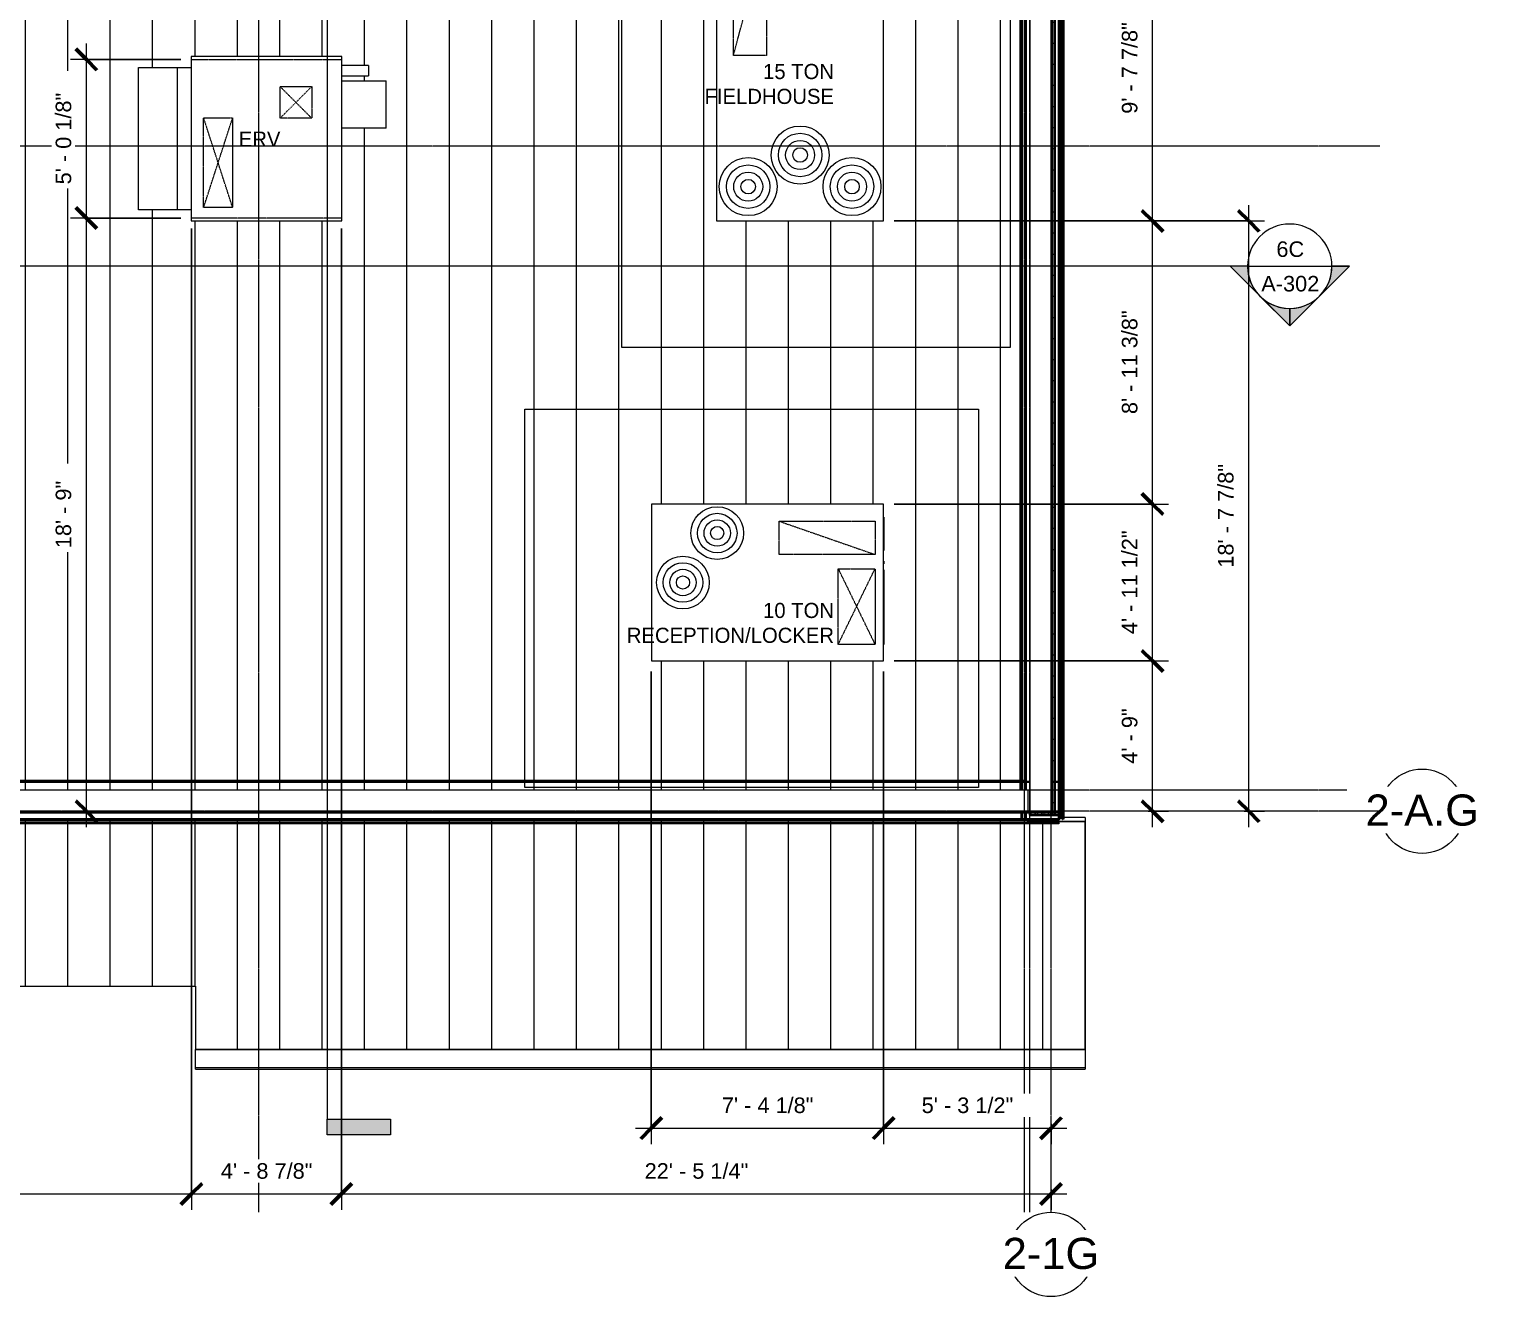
# Model space of a CAD drawing. Header units: inches. Extents: x 21290 to 29220, y -23522 to -20467.
# Drawn here: x 27346 to 27903, y -22979 to -22499 of the extents above; entities that cross this region are included whole.
import ezdxf

# ---------------------------------------------------------------- set-up
doc = ezdxf.new("R2010")
doc.units = ezdxf.units.IN
doc.header["$MEASUREMENT"] = 0
for name, pattern in [('Dash', [0.25, 0.125, -0.125]), ('Grid Line 1_2_', [0.875, 0.5, -0.125, 0.125, -0.125]), ('Hidden', [0.28125, 0.1875, -0.09375])]:
    doc.linetypes.add(name, pattern=pattern)
for name, color, linetype, lineweight in [('A-ANNO-DIMS', 211, 'Continuous', 9), ('A-ANNO-DIMS-64', 211, 'Continuous', 9), ('A-ROOF', 132, 'Continuous', 9), ('A-ROOF-OTLN', 132, 'Continuous', 9), ('A-ROOF-PATT', 132, 'Continuous', 9), ('A-WALL', 113, 'Continuous', 9), ('A-WALL-PATT', 111, 'Continuous', 25), ('G-ANNO-SYMB', 111, 'Continuous', 9), ('M-EQPM', 50, 'Continuous', 9), ('M-EQPM-HDLN', 50, 'Dash', 9), ('M-EQPM-IDEN', 50, 'Continuous', 9), ('S-BEAM', 12, 'Continuous', 9), ('S-GRID', 1, 'Continuous', 9), ('S-GRID-IDEN', 1, 'Continuous', 9)]:
    doc.layers.add(name, color=color, linetype=linetype, lineweight=lineweight)
doc.styles.add('Arial_2', font='arial.ttf', dxfattribs={"height": 11.802395})
doc.styles.add('Arial_3', font='arial.ttf', dxfattribs={"height": 5.901198})
doc.styles.add('Century Gothic_1', font='GOTHIC.TTF', dxfattribs={"height": 5.748447})
doc.dimstyles.new('OD_Dimension', dxfattribs={"dimscale": 12, "dimtxt": 6, "dimasz": 0.666667, "dimexe": 0.5, "dimexo": 0.333333, "dimgap": 0.333333, "dimtad": 1, "dimdec": 3, "dimrnd": 0.125, "dimzin": 1, "dimdsep": 46, "dimlunit": 4, "dimtxsty": 'Arial_3', "dimblk1": 'OBLIQUE', "dimblk2": 'OBLIQUE', "dimsah": 1, "dimcen": 0.09, "dimdle": 0.5, "dimazin": 0, "dimtfac": 1, "dimtdec": 4, "dimtix": 1, "dimtmove": 0, "dimatfit": 3, "dimfxl": 1, "dimtvp": 1, "dimtfill": 1, "dimfrac": 2, "dimtolj": 1, "dimtzin": 0, "dimarcsym": 2})

# ---------------------------------------------------------------- blocks, each defined once
blk = doc.blocks.new('Carrier_48TC_Standard_Efficiency_Gas_Heat_Electric_Cooling_Packaged_Rooftop_Unit_3_to_15_nominal_tons - 15 ton 48TC__16-873539-Roof Low - Callout 6')
at = {"layer": 'M-EQPM', "color": 43, "linetype": 'Hidden', "lineweight": 18}
for p, q in [((-105.94, -79.69), (-105.94, 67.69)), ((-105.94, 67.69), (93.94, 67.69)), ((93.94, 67.69), (93.94, -79.69)), ((93.94, -79.69), (-105.94, -79.69))]:
    blk.add_line(p, q, dxfattribs=at)
at = {"layer": 'M-EQPM', "color": 43, "lineweight": 18}
for p, q in [((57.94, 31.69), (-57.94, 31.69)), ((-57.94, 31.69), (-57.94, -31.69)), ((57.94, -31.69), (57.94, 31.69)), ((58.06, 27.31), (57.94, 27.31)), ((58.06, 27.31), (58.06, 15.44)), ((57.94, 15.44), (58.06, 15.44)), ((58.06, 10.34), (57.94, 10.34)), ((57.94, 9.29), (58.06, 9.29)), ((58.06, 6.69), (57.94, 6.69)), ((58.06, 10.32), (58.06, 10.34)), ((58.06, 10.34), (58.06, 9.29)), ((58.06, 9.29), (58.06, 9.31)), ((58.06, 6.69), (58.06, -25.06)), ((57.94, -25.06), (58.06, -25.06)), ((-57.94, -31.69), (57.94, -31.69))]:
    blk.add_line(p, q, dxfattribs=at)
for centre, radius in [((-44.94, 19.69), 11), ((-44.94, 19.69), 8.25), ((-44.94, 19.69), 5.5), ((-44.94, 19.69), 2.75), ((-32.94, 0), 11), ((-32.94, 0), 8.25), ((-32.94, 0), 5.5), ((-32.94, 0), 2.75), ((-44.94, -19.69), 11), ((-44.94, -19.69), 8.25), ((-44.94, -19.69), 5.5), ((-44.94, -19.69), 2.75)]:
    blk.add_circle(centre, radius, dxfattribs=at)
at = {"layer": 'M-EQPM-HDLN', "color": 43, "lineweight": 18}
for p, q in [((4.81, 25.31), (51.69, 12.69)), ((4.81, 12.69), (4.81, 25.31)), ((4.81, 25.31), (51.69, 25.31)), ((51.69, 25.31), (51.69, 12.69)), ((51.69, 12.69), (4.81, 12.69)), ((24.94, -26.81), (51.69, 7.19)), ((24.94, 7.19), (51.69, -26.81)), ((24.94, -26.81), (24.94, 7.19)), ((24.94, 7.19), (51.69, 7.19)), ((51.69, 7.19), (51.69, -26.81)), ((51.69, -26.81), (24.94, -26.81))]:
    blk.add_line(p, q, dxfattribs=at)
blk = doc.blocks.new('Carrier_48TC_Standard_Efficiency_Gas_Heat_Electric_Cooling_Packaged_Rooftop_Unit_3_to_15_nominal_tons - 10 ton 48TC__12-1646492-Roof Low - Callout 6')
at = {"layer": 'M-EQPM', "color": 43, "linetype": 'Hidden', "lineweight": 18}
for p, q in [((-92.06, -75.06), (-92.06, 65.75)), ((-92.06, 65.75), (80.06, 65.75)), ((80.06, 65.75), (80.06, -75.06)), ((-92.06, -77.75), (-92.06, -75.63)), ((80.06, -77.75), (-92.06, -77.75)), ((80.06, -75.62), (80.06, -77.75))]:
    blk.add_line(p, q, dxfattribs=at)
at = {"layer": 'M-EQPM', "color": 43, "lineweight": 18}
for p, q in [((44.06, 29.75), (-44.06, 29.75)), ((-44.06, 29.75), (-44.06, -29.75)), ((44.06, -29.75), (44.06, 29.75)), ((44.19, 24.75), (44.06, 24.75)), ((44.19, 24.75), (44.19, 12.12)), ((44.06, 12.12), (44.19, 12.12)), ((44.19, 8.15), (44.06, 8.15)), ((44.06, 7.1), (44.19, 7.1)), ((44.19, 8.13), (44.19, 8.15)), ((44.19, 8.15), (44.19, 7.1)), ((44.19, 7.1), (44.19, 7.12)), ((44.19, 4.87), (44.06, 4.87)), ((44.19, 4.87), (44.19, -23.5)), ((44.06, -23.5), (44.19, -23.5)), ((-44.06, -29.75), (44.06, -29.75))]:
    blk.add_line(p, q, dxfattribs=at)
for centre, radius in [((-19.06, 18.75), 10), ((-19.06, 18.75), 7.5), ((-19.06, 18.75), 5), ((-19.06, 18.75), 2.5), ((-32.06, 0), 10), ((-32.06, 0), 7.5), ((-32.06, 0), 5), ((-32.06, 0), 2.5)]:
    blk.add_circle(centre, radius, dxfattribs=at)
at = {"layer": 'M-EQPM-HDLN', "color": 43, "lineweight": 18}
for p, q in [((4.44, 23.25), (40.81, 10.62)), ((4.44, 10.62), (4.44, 23.25)), ((4.44, 23.25), (40.81, 23.25)), ((40.81, 23.25), (40.81, 10.62)), ((40.81, 10.62), (4.44, 10.62)), ((26.81, -23.5), (40.81, 5.25)), ((26.81, 5.25), (40.81, -23.5)), ((26.81, -23.5), (26.81, 5.25)), ((26.81, 5.25), (40.81, 5.25)), ((40.81, 5.25), (40.81, -23.5)), ((40.81, -23.5), (26.81, -23.5))]:
    blk.add_line(p, q, dxfattribs=at)
blk = doc.blocks.new('he3xrtf - 115 V Single Phase-880047-Roof Low - Callout 6')
at = {"layer": 'M-EQPM', "color": 43, "lineweight": 18}
for p, q in [((28.63, 31.19), (-28.62, 31.19)), ((-28.62, 31.19), (-28.62, -31.19)), ((28.63, -31.19), (28.63, 31.19)), ((28.63, 27), (33.75, 27)), ((28.63, -27), (28.63, 27)), ((33.75, 27), (48.5, 27)), ((33.75, 27), (33.75, -27)), ((48.5, 27), (48.5, -27)), ((-45.37, -4), (-28.62, -4)), ((-45.37, -4), (-45.37, -22)), ((-28.62, -4), (-28.62, -22)), ((-28.62, -22), (-45.37, -22)), ((-38.75, -27.81), (-38.75, -23.81)), ((-28.62, -23.81), (-38.75, -23.81)), ((-38.75, -27.81), (-28.62, -27.81)), ((33.75, -27), (28.63, -27)), ((48.5, -27), (33.75, -27)), ((-28.62, -31.19), (28.63, -31.19))]:
    blk.add_line(p, q, dxfattribs=at)
at = {"layer": 'M-EQPM-HDLN', "color": 43, "lineweight": 18}
for p, q in [((-28.44, -30.06), (-28.44, 30.06)), ((-28.44, 30.06), (28.44, 30.06)), ((28.44, 30.06), (28.44, -30.06)), ((23.84, 26.09), (12.84, -7.91)), ((12.84, 26.09), (23.84, -7.91)), ((12.84, -7.91), (12.84, 26.09)), ((12.84, 26.09), (23.84, 26.09)), ((23.84, 26.09), (23.84, -7.91)), ((-17.16, -7.78), (-5.16, -19.78)), ((-5.16, -7.78), (-17.16, -19.78)), ((-17.16, -19.78), (-17.16, -7.78)), ((-17.16, -7.78), (-5.16, -7.78)), ((-5.16, -7.78), (-5.16, -19.78)), ((23.84, -7.91), (12.84, -7.91)), ((-5.16, -19.78), (-17.16, -19.78)), ((28.44, -30.06), (-28.44, -30.06))]:
    blk.add_line(p, q, dxfattribs=at)
blk = doc.blocks.new('Girt_C - 8_D-1755906-Roof Low - Callout 6')
at = {"layer": 'S-BEAM', "color": 43, "lineweight": 18}
for p, q in [((26272.64, -22787.3), (25694.89, -22787.3)), ((26272.64, -22787.3), (26272.64, -22787.49)), ((26272.64, -22787.49), (26272.64, -22795.12)), ((25694.89, -22795.3), (26272.64, -22795.3)), ((26272.64, -22795.12), (26272.64, -22795.3))]:
    blk.add_line(p, q, dxfattribs=at)
blk = doc.blocks.new('Girt_C - 8_D-1757324-Roof Low - Callout 6')
at = {"layer": 'S-BEAM', "color": 43, "lineweight": 18}
for p, q in [((26273.39, -22350.05), (26273.39, -22795.3)), ((26273.58, -22350.05), (26281.2, -22350.05)), ((26281.3, -22350.05), (26281.34, -22350.05)), ((26281.39, -22795.3), (26281.39, -22350.05)), ((26273.58, -22795.3), (26273.39, -22795.3)), ((26281.2, -22795.3), (26273.58, -22795.3)), ((26281.39, -22795.3), (26281.2, -22795.3))]:
    blk.add_line(p, q, dxfattribs=at)
blk = doc.blocks.new('HSS-Hollow Structural Section - HSS1-1_2X1-1_2X1_8 - Obsolete-1395972-Roof Low - Callout 6')
at = {"layer": 'S-BEAM', "color": 43, "lineweight": 18}
for p, q in [((26285.64, -22797.63), (26284.7, -22797.63)), ((26294.39, -22797.63), (26286.2, -22797.63)), ((26294.39, -22797.63), (26294.39, -22797.67)), ((26294.39, -22797.67), (26294.39, -22797.91)), ((26294.39, -22797.91), (26294.39, -22798.95)), ((26294.39, -22798.95), (26294.39, -22799.17)), ((26272.64, -22799.17), (26294.39, -22799.17))]:
    blk.add_line(p, q, dxfattribs=at)
blk = doc.blocks.new('Section - 3_32_ x 3_8_-18514-Roof Low - Callout 6')
at = {"layer": 'G-ANNO-SYMB'}
blk.add_hatch(color=256, dxfattribs=at).paths.add_polyline_path([(0, 0.375), (0, 0), (-0.09375, 0), (-0.09375, 0.375)], flags=0)
for p, q in [((0, 0.375), (-0.09375, 0.375)), ((-0.09375, 0.375), (-0.09375, 0)), ((0, 0), (0, 0.375)), ((-0.09375, 0), (0, 0))]:
    blk.add_line(p, q, dxfattribs=at)
blk = doc.blocks.new('Section - Section Head - Filled-1526-Roof Low - Callout 6')
at = {"layer": 'G-ANNO-SYMB'}
h = blk.add_hatch(color=256, dxfattribs=at)
edge = h.paths.add_edge_path(flags=0)
edge.add_line((-0.4268, 0.1768), (-0.25, 0.3536))
edge.add_line((-0.25, 0.3536), (-0.25, 0.25))
edge.add_arc((-0.25, 0), 0.25, 90, 135)
h = blk.add_hatch(color=256, dxfattribs=at)
edge = h.paths.add_edge_path(flags=0)
edge.add_arc((-0.25, 0), 0.25, 45, 90)
edge.add_line((-0.25, 0.25), (-0.25, 0.3536))
edge.add_line((-0.25, 0.3536), (-0.0732, 0.1768))
h = blk.add_hatch(color=256, dxfattribs=at)
edge = h.paths.add_edge_path(flags=0)
edge.add_arc((-0.25, 0), 0.2503, 137.9216, 180)
edge.add_line((-0.5003, 0), (-0.6036, 0))
edge.add_line((-0.6036, 0), (-0.4358, 0.1678))
h = blk.add_hatch(color=256, dxfattribs=at)
edge = h.paths.add_edge_path(flags=0)
edge.add_line((-0.0642, 0.1678), (0.1036, 0))
edge.add_line((0.1036, 0), (0.0003, 0))
edge.add_arc((-0.25, 0), 0.2503, 0, 42.0784)
for p, q in [((-0.25, 0.3536), (-0.6036, 0)), ((-0.25, 0.3536), (-0.4268, 0.1768)), ((-0.25, 0.3536), (0.1036, 0)), ((-0.25, 0.25), (-0.25, 0.3536)), ((-0.0732, 0.1768), (-0.25, 0.3536)), ((-0.25, 0.3536), (-0.25, 0.25)), ((-0.4358, 0.1678), (-0.6036, 0)), ((0.1036, 0), (-0.0642, 0.1678)), ((-0.6036, 0), (-0.5003, 0)), ((0.0003, 0), (0.1036, 0)), ((-0.5, 0), (-0.6036, 0)), ((0, 0), (0.1036, 0))]:
    blk.add_line(p, q, dxfattribs=at)
for radius, start, end in [(0.25, 360, 180), (0.25, 90, 135), (0.25, 45, 90), (0.2503, 137.9216, 180), (0.2503, 0, 42.0784), (0.25, 180, 360)]:
    blk.add_arc((-0.25, 0), radius, start, end, dxfattribs=at)
blk = doc.blocks.new('Grid - Grid Head - Circle-14747-Roof Low - Callout 6')
at = {"layer": 'S-GRID-IDEN'}
blk.add_circle((0, 0), 0.25, dxfattribs=at)
blk = doc.blocks.new('DIMBLOCK7-Roof Low - Callout 6')
at = {"layer": 'A-ANNO-DIMS-64', "lineweight": 50}
for p, q in [((27771.94, -22738.3), (27767.94, -22734.3)), ((27771.94, -22738.3), (27775.94, -22742.3)), ((27771.94, -22795.3), (27767.94, -22791.3)), ((27771.94, -22795.3), (27775.94, -22799.3))]:
    blk.add_line(p, q, dxfattribs=at)
at = {"layer": 'A-ANNO-DIMS-64'}
for p, q in [((27673.92, -22738.3), (27777.94, -22738.3)), ((27771.94, -22738.3), (27673.92, -22738.3)), ((27771.94, -22801.3), (27771.94, -22738.3)), ((27770.29, -22795.3), (27777.94, -22795.3)), ((27771.94, -22795.3), (27770.29, -22795.3))]:
    blk.add_line(p, q, dxfattribs=at)
at = {"layer": 'A-ANNO-DIMS-64', "color": 0, "insert": (27760.29, -22777.28), "char_height": 5.901, "width": 25.1446, "attachment_point": 1, "rotation": 90, "line_spacing_factor": 0.938532, "style": 'Arial_3', "bg_fill": 3, "box_fill_scale": 1.25, "bg_fill_color": 0, "bg_fill_transparency": 0}
blk.add_mtext('4\' - 9"', dxfattribs=at)
blk = doc.blocks.new('_Oblique')
at = {"color": 0, "linetype": 'ByBlock', "lineweight": -2}
blk.add_line((-0.5, -0.5), (0.5, 0.5), dxfattribs=at)
blk = doc.blocks.new('DIMBLOCK8-Roof Low - Callout 6')
at = {"layer": 'A-ANNO-DIMS-64', "lineweight": 50}
for p, q in [((27771.94, -22678.8), (27767.94, -22674.8)), ((27771.94, -22678.8), (27775.94, -22682.8)), ((27771.94, -22738.3), (27767.94, -22734.3)), ((27771.94, -22738.3), (27775.94, -22742.3))]:
    blk.add_line(p, q, dxfattribs=at)
at = {"layer": 'A-ANNO-DIMS-64'}
for p, q in [((27673.92, -22678.8), (27777.94, -22678.8)), ((27771.94, -22678.8), (27673.92, -22678.8)), ((27771.94, -22738.3), (27771.94, -22678.8)), ((27673.92, -22738.3), (27777.94, -22738.3)), ((27771.94, -22738.3), (27673.92, -22738.3))]:
    blk.add_line(p, q, dxfattribs=at)
at = {"layer": 'A-ANNO-DIMS-64', "color": 0, "insert": (27760.29, -22728.12), "char_height": 5.9012, "width": 46.9662, "attachment_point": 1, "rotation": 90, "line_spacing_factor": 0.938532, "style": 'Arial_3', "bg_fill": 3, "box_fill_scale": 1.25, "bg_fill_color": 0, "bg_fill_transparency": 0}
blk.add_mtext('4\' - 11 1/2"', dxfattribs=at)
blk = doc.blocks.new('DIMBLOCK9-Roof Low - Callout 6')
at = {"layer": 'A-ANNO-DIMS-64', "lineweight": 50}
for p, q in [((27771.94, -22571.43), (27767.94, -22567.43)), ((27771.94, -22571.43), (27775.94, -22575.43)), ((27771.94, -22678.8), (27767.94, -22674.8)), ((27771.94, -22678.8), (27775.94, -22682.8))]:
    blk.add_line(p, q, dxfattribs=at)
at = {"layer": 'A-ANNO-DIMS-64'}
for p, q in [((27673.92, -22571.43), (27777.94, -22571.43)), ((27771.94, -22571.43), (27673.92, -22571.43)), ((27771.94, -22678.8), (27771.94, -22571.43)), ((27673.92, -22678.8), (27777.94, -22678.8)), ((27771.94, -22678.8), (27673.92, -22678.8))]:
    blk.add_line(p, q, dxfattribs=at)
at = {"layer": 'A-ANNO-DIMS-64', "color": 0, "insert": (27760.29, -22644.68), "char_height": 5.9012, "width": 46.9662, "attachment_point": 1, "rotation": 90, "line_spacing_factor": 0.938532, "style": 'Arial_3', "bg_fill": 3, "box_fill_scale": 1.25, "bg_fill_color": 0, "bg_fill_transparency": 0}
blk.add_mtext('8\' - 11 3/8"', dxfattribs=at)
blk = doc.blocks.new('DIMBLOCK10-Roof Low - Callout 6')
at = {"layer": 'A-ANNO-DIMS-64', "lineweight": 50}
for p, q in [((27771.94, -22455.55), (27767.94, -22451.55)), ((27771.94, -22455.55), (27775.94, -22459.55)), ((27771.94, -22571.43), (27767.94, -22567.43)), ((27771.94, -22571.43), (27775.94, -22575.43))]:
    blk.add_line(p, q, dxfattribs=at)
at = {"layer": 'A-ANNO-DIMS-64'}
for p, q in [((27673.92, -22455.55), (27777.94, -22455.55)), ((27771.94, -22455.55), (27673.92, -22455.55)), ((27771.94, -22571.43), (27771.94, -22455.55)), ((27673.92, -22571.43), (27777.94, -22571.43)), ((27771.94, -22571.43), (27673.92, -22571.43))]:
    blk.add_line(p, q, dxfattribs=at)
at = {"layer": 'A-ANNO-DIMS-64', "color": 0, "insert": (27760.29, -22530.8), "char_height": 5.9012, "width": 41.5385, "attachment_point": 1, "rotation": 90, "line_spacing_factor": 0.938532, "style": 'Arial_3', "bg_fill": 3, "box_fill_scale": 1.25, "bg_fill_color": 0, "bg_fill_transparency": 0}
blk.add_mtext('9\' - 7 7/8"', dxfattribs=at)
blk = doc.blocks.new('DIMBLOCK12-Roof Low - Callout 6')
at = {"layer": 'A-ANNO-DIMS-64'}
for p, q in [((27403.36, -22570.32), (27361.47, -22570.32)), ((27367.47, -22801.3), (27367.47, -22570.32)), ((27367.47, -22570.32), (27403.36, -22570.32)), ((27365.81, -22795.3), (27373.47, -22795.3)), ((27367.47, -22795.3), (27365.81, -22795.3))]:
    blk.add_line(p, q, dxfattribs=at)
at = {"layer": 'A-ANNO-DIMS-64', "lineweight": 50}
for p, q in [((27367.47, -22570.32), (27363.47, -22566.32)), ((27367.47, -22570.32), (27371.47, -22574.32)), ((27367.47, -22795.3), (27363.47, -22791.3)), ((27367.47, -22795.3), (27371.47, -22799.3))]:
    blk.add_line(p, q, dxfattribs=at)
at = {"layer": 'A-ANNO-DIMS-64', "color": 0, "insert": (27355.81, -22695.55), "char_height": 5.901, "width": 30.5723, "attachment_point": 1, "rotation": 90, "line_spacing_factor": 0.938532, "style": 'Arial_3', "bg_fill": 3, "box_fill_scale": 1.25, "bg_fill_color": 0, "bg_fill_transparency": 0}
blk.add_mtext('18\' - 9"', dxfattribs=at)
blk = doc.blocks.new('DIMBLOCK13-Roof Low - Callout 6')
at = {"layer": 'A-ANNO-DIMS-64', "lineweight": 50}
for p, q in [((27367.47, -22510.2), (27363.47, -22506.2)), ((27367.47, -22510.2), (27371.47, -22514.2)), ((27367.47, -22570.32), (27363.47, -22566.32)), ((27367.47, -22570.32), (27371.47, -22574.32))]:
    blk.add_line(p, q, dxfattribs=at)
at = {"layer": 'A-ANNO-DIMS-64'}
for p, q in [((27367.47, -22570.32), (27367.47, -22504.2)), ((27403.36, -22510.2), (27361.47, -22510.2)), ((27367.47, -22510.2), (27403.36, -22510.2)), ((27403.36, -22570.32), (27361.47, -22570.32)), ((27367.47, -22570.32), (27403.36, -22570.32))]:
    blk.add_line(p, q, dxfattribs=at)
at = {"layer": 'A-ANNO-DIMS-64', "color": 0, "insert": (27355.81, -22557.57), "char_height": 5.9012, "width": 41.5385, "attachment_point": 1, "rotation": 90, "line_spacing_factor": 0.938532, "style": 'Arial_3', "bg_fill": 3, "box_fill_scale": 1.25, "bg_fill_color": 0, "bg_fill_transparency": 0}
blk.add_mtext('5\' - 0 1/8"', dxfattribs=at)
blk = doc.blocks.new('DIMBLOCK14-Roof Low - Callout 6')
at = {"layer": 'A-ANNO-DIMS-64'}
for p, q in [((27407.36, -22574.32), (27407.36, -22946.41)), ((27407.36, -22940.41), (27407.36, -22574.32)), ((27129.42, -22940.41), (27407.36, -22940.41)), ((27135.42, -22938.75), (27135.42, -22946.41)), ((27135.42, -22940.41), (27135.42, -22938.75))]:
    blk.add_line(p, q, dxfattribs=at)
at = {"layer": 'A-ANNO-DIMS-64', "lineweight": 50}
for p, q in [((27135.42, -22940.41), (27139.42, -22936.41)), ((27407.36, -22940.41), (27411.36, -22936.41)), ((27135.42, -22940.41), (27131.42, -22944.41)), ((27407.36, -22940.41), (27403.36, -22944.41))]:
    blk.add_line(p, q, dxfattribs=at)
at = {"layer": 'A-ANNO-DIMS-64', "color": 0, "insert": (27258.65, -22928.76), "char_height": 5.901, "width": 30.5723, "attachment_point": 1, "line_spacing_factor": 0.938532, "style": 'Arial_3', "bg_fill": 3, "box_fill_scale": 1.25, "bg_fill_color": 0, "bg_fill_transparency": 0}
blk.add_mtext('22\' - 8"', dxfattribs=at)
blk = doc.blocks.new('DIMBLOCK15-Roof Low - Callout 6')
at = {"layer": 'A-ANNO-DIMS-64'}
for p, q in [((27407.36, -22574.32), (27407.36, -22946.41)), ((27407.36, -22940.41), (27407.36, -22574.32)), ((27464.23, -22574.32), (27464.23, -22946.41)), ((27464.23, -22940.41), (27464.23, -22574.32)), ((27407.36, -22940.41), (27464.23, -22940.41))]:
    blk.add_line(p, q, dxfattribs=at)
at = {"layer": 'A-ANNO-DIMS-64', "lineweight": 50}
for p, q in [((27407.36, -22940.41), (27411.36, -22936.41)), ((27464.23, -22940.41), (27468.23, -22936.41)), ((27407.36, -22940.41), (27403.36, -22944.41)), ((27464.23, -22940.41), (27460.23, -22944.41))]:
    blk.add_line(p, q, dxfattribs=at)
at = {"layer": 'A-ANNO-DIMS-64', "color": 0, "insert": (27418.49, -22928.76), "char_height": 5.9012, "width": 41.5385, "attachment_point": 1, "line_spacing_factor": 0.938532, "style": 'Arial_3', "bg_fill": 3, "box_fill_scale": 1.25, "bg_fill_color": 0, "bg_fill_transparency": 0}
blk.add_mtext('4\' - 8 7/8"', dxfattribs=at)
blk = doc.blocks.new('DIMBLOCK16-Roof Low - Callout 6')
at = {"layer": 'A-ANNO-DIMS-64'}
for p, q in [((27464.23, -22574.32), (27464.23, -22946.41)), ((27464.23, -22940.41), (27464.23, -22574.32)), ((27464.23, -22940.41), (27739.42, -22940.41)), ((27733.42, -22938.75), (27733.42, -22946.41)), ((27733.42, -22940.41), (27733.42, -22938.75))]:
    blk.add_line(p, q, dxfattribs=at)
at = {"layer": 'A-ANNO-DIMS-64', "lineweight": 50}
for p, q in [((27464.23, -22940.41), (27468.23, -22936.41)), ((27733.42, -22940.41), (27737.42, -22936.41)), ((27464.23, -22940.41), (27460.23, -22944.41)), ((27733.42, -22940.41), (27729.42, -22944.41))]:
    blk.add_line(p, q, dxfattribs=at)
at = {"layer": 'A-ANNO-DIMS-64', "color": 0, "insert": (27579.26, -22928.76), "char_height": 5.9012, "width": 46.9662, "attachment_point": 1, "line_spacing_factor": 0.938532, "style": 'Arial_3', "bg_fill": 3, "box_fill_scale": 1.25, "bg_fill_color": 0, "bg_fill_transparency": 0}
blk.add_mtext('22\' - 5 1/4"', dxfattribs=at)
blk = doc.blocks.new('DIMBLOCK18-Roof Low - Callout 6')
at = {"layer": 'A-ANNO-DIMS-64'}
for p, q in [((27581.79, -22742.3), (27581.79, -22921.5)), ((27581.79, -22915.5), (27581.79, -22742.3)), ((27669.92, -22742.3), (27669.92, -22921.5)), ((27669.92, -22915.5), (27669.92, -22742.3)), ((27575.79, -22915.5), (27669.92, -22915.5))]:
    blk.add_line(p, q, dxfattribs=at)
at = {"layer": 'A-ANNO-DIMS-64', "lineweight": 50}
for p, q in [((27581.79, -22915.5), (27577.79, -22919.5)), ((27581.79, -22915.5), (27585.79, -22911.5)), ((27669.92, -22915.5), (27665.92, -22919.5)), ((27669.92, -22915.5), (27673.92, -22911.5))]:
    blk.add_line(p, q, dxfattribs=at)
at = {"layer": 'A-ANNO-DIMS-64', "color": 0, "insert": (27608.55, -22903.85), "char_height": 5.9012, "width": 41.5385, "attachment_point": 1, "line_spacing_factor": 0.938532, "style": 'Arial_3', "bg_fill": 3, "box_fill_scale": 1.25, "bg_fill_color": 0, "bg_fill_transparency": 0}
blk.add_mtext('7\' - 4 1/8"', dxfattribs=at)
blk = doc.blocks.new('DIMBLOCK19-Roof Low - Callout 6')
at = {"layer": 'A-ANNO-DIMS-64'}
for p, q in [((27669.92, -22742.3), (27669.92, -22921.5)), ((27669.92, -22915.5), (27669.92, -22742.3)), ((27669.92, -22915.5), (27739.42, -22915.5)), ((27733.42, -22913.85), (27733.42, -22921.5)), ((27733.42, -22915.5), (27733.42, -22913.85))]:
    blk.add_line(p, q, dxfattribs=at)
at = {"layer": 'A-ANNO-DIMS-64', "lineweight": 50}
for p, q in [((27669.92, -22915.5), (27665.92, -22919.5)), ((27669.92, -22915.5), (27673.92, -22911.5)), ((27733.42, -22915.5), (27729.42, -22919.5)), ((27733.42, -22915.5), (27737.42, -22911.5))]:
    blk.add_line(p, q, dxfattribs=at)
at = {"layer": 'A-ANNO-DIMS-64', "color": 0, "insert": (27684.36, -22903.85), "char_height": 5.9012, "width": 41.5385, "attachment_point": 1, "line_spacing_factor": 0.938532, "style": 'Arial_3', "bg_fill": 3, "box_fill_scale": 1.25, "bg_fill_color": 0, "bg_fill_transparency": 0}
blk.add_mtext('5\' - 3 1/2"', dxfattribs=at)
blk = doc.blocks.new('DIMBLOCK22-Roof Low - Callout 6')
at = {"layer": 'A-ANNO-DIMS-64', "lineweight": 50}
for p, q in [((27808.42, -22571.43), (27804.42, -22567.43)), ((27808.42, -22571.43), (27812.42, -22575.43)), ((27808.42, -22795.3), (27804.42, -22791.3)), ((27808.42, -22795.3), (27812.42, -22799.3))]:
    blk.add_line(p, q, dxfattribs=at)
at = {"layer": 'A-ANNO-DIMS-64'}
for p, q in [((27808.42, -22801.3), (27808.42, -22565.43)), ((27673.92, -22571.43), (27814.42, -22571.43)), ((27808.42, -22571.43), (27673.92, -22571.43)), ((27806.76, -22795.3), (27814.42, -22795.3)), ((27808.42, -22795.3), (27806.76, -22795.3))]:
    blk.add_line(p, q, dxfattribs=at)
at = {"layer": 'A-ANNO-DIMS-64', "color": 0, "insert": (27796.76, -22702.93), "char_height": 5.9012, "width": 46.9662, "attachment_point": 1, "rotation": 90, "line_spacing_factor": 0.938532, "style": 'Arial_3', "bg_fill": 3, "box_fill_scale": 1.25, "bg_fill_color": 0, "bg_fill_transparency": 0}
blk.add_mtext('18\' - 7 7/8"', dxfattribs=at)

msp = doc.modelspace()

# ---------------------------------------------------------------- hatches: boundary and pattern name
at = {"layer": 'A-ROOF-PATT'}
h = msp.add_hatch(dxfattribs=at)
h.set_pattern_fill('FP_20', color=8, style=0, pattern_type=2)
h.set_pattern_definition([(90, (1452.328, -40.069), (-16.082, 1e-15), [])])
h.paths.add_polyline_path([(27572.0003, -22885.6153), (27746.4196, -22885.6153), (27746.4196, -22799.1778), (27724.6696, -22799.1778), (27724.6696, -22798.6153), (27136.1071, -22798.6153), (27136.1071, -22520.2289), (27135.3096, -22455.2324), (27135.9536, -22455.2079), (27135.9555, -22455.3656), (27136.1071, -22455.3637), (27136.1071, -22446.6778), (27138.9196, -22446.6778), (27138.9196, -22455.3292), (27142.6642, -22455.2775), (27142.6623, -22455.1254), (27143.3074, -22455.14), (27143.3097, -22455.3266), (27147.4196, -22455.3266), (27147.4466, -22787.3028), (27721.7321, -22787.3028), (27721.7321, -22784.1778), (27150.5446, -22784.1778), (27150.5446, -22446.6778), (27151.1071, -22446.6778), (27151.1071, -22783.6153), (27721.7321, -22783.6153), (27721.7321, -22372.9278), (27722.2946, -22372.9278), (27722.2946, -22783.6153), (27723.9196, -22783.6153), (27723.9196, -22372.9278), (27724.6696, -22372.9278), (27724.6696, -22372.8038), (27084.1283, -22372.8028), (27084.1283, -22861.6153), (27408.9196, -22861.6153), (27408.9196, -22885.6153), (27527.6483, -22885.6153)], flags=0)
h.paths.add_polyline_path([(27394.5923, -22800.1153), (27134.6071, -22800.1153), (27134.6071, -22446.6778), (27135.1696, -22446.6778), (27135.1696, -22799.5528), (27736.4196, -22799.5528), (27736.4196, -22800.1153), (27438.9443, -22800.1153)], flags=0)
h.paths.add_polyline_path([(27144.5677, -22795.8028), (27721.7321, -22795.8028), (27721.7321, -22795.3028), (27146.9196, -22795.2777), (27146.9196, -22791.7607), (27146.3271, -22791.768), (27146.1866, -22792.4578), (27145.541, -22793.4241), (27144.5677, -22794.0744), (27143.4196, -22794.3028), (27142.2647, -22794.0698), (27141.2983, -22793.4241), (27140.648, -22792.4509), (27140.5264, -22791.8393), (27139.4472, -22791.8448), (27138.9196, -22748.9444), (27138.9196, -22795.8028), (27144.4785, -22795.8028)], flags=0)
h.paths.add_polyline_path([(27722.2946, -22795.8028), (27723.9196, -22795.8028), (27723.9196, -22795.3028), (27722.2946, -22795.3028)], flags=0)
h.paths.add_polyline_path([(27143.4196, -22794.0698), (27144.4785, -22793.8592), (27145.3762, -22793.2594), (27145.976, -22792.3617), (27146.0935, -22791.7709), (27140.7615, -22791.8503), (27140.8633, -22792.3617), (27141.4631, -22793.2594), (27142.3608, -22793.8592)], flags=0)
h.paths.add_polyline_path([(27723.9196, -22787.3028), (27723.9196, -22784.1778), (27722.2946, -22784.1778), (27722.2946, -22787.3028)], flags=0)
h.paths.add_polyline_path([(27666.6696, -22738.3028), (27581.7946, -22738.3028), (27581.7946, -22678.8028), (27669.9196, -22678.8028), (27669.9196, -22683.8028), (27670.0446, -22683.8028), (27670.0446, -22696.4278), (27669.9196, -22696.4278), (27669.9196, -22700.4222), (27670.0446, -22700.4222), (27670.0446, -22701.4334), (27669.9196, -22701.4334), (27669.9196, -22703.6778), (27670.0446, -22703.6778), (27670.0446, -22732.0528), (27669.9196, -22732.0528), (27669.9196, -22738.3028)], flags=0)
h.paths.add_polyline_path([(27464.4196, -22571.4467), (27407.1696, -22571.4278), (27407.1696, -22567.2592), (27387.2946, -22567.2592), (27387.2946, -22513.2592), (27407.1696, -22513.2592), (27407.1696, -22509.0717), (27464.4196, -22509.0717), (27464.4196, -22512.4487), (27474.5446, -22512.4487), (27474.5446, -22516.4487), (27464.4196, -22516.4487), (27464.4196, -22518.2592), (27481.1696, -22518.2592), (27481.1696, -22536.2592), (27464.4196, -22536.2592), (27464.4196, -22571.4278)], flags=0)
h.paths.add_polyline_path([(27247.7172, -22571.4278), (27198.9196, -22571.4278), (27198.9196, -22455.5528), (27203.2946, -22455.5528), (27203.2946, -22455.4278), (27215.1696, -22455.4278), (27215.1696, -22455.5528), (27220.289, -22455.5528), (27220.289, -22455.4278), (27221.3002, -22455.4278), (27221.3002, -22455.5528), (27223.9196, -22455.5528), (27223.9196, -22455.4278), (27255.6696, -22455.4278), (27255.6696, -22455.5528), (27262.2946, -22455.5528), (27262.2946, -22571.4278), (27247.7321, -22571.4278)], flags=0)
h.paths.add_polyline_path([(27655.229, -22571.4278), (27606.5446, -22571.4278), (27606.5446, -22455.5528), (27610.9196, -22455.5528), (27610.9196, -22455.4278), (27622.7946, -22455.4278), (27622.7946, -22455.5528), (27627.914, -22455.5528), (27627.914, -22455.4278), (27628.9252, -22455.4278), (27628.9252, -22455.5528), (27631.5446, -22455.5528), (27631.5446, -22455.4278), (27663.2946, -22455.4278), (27663.2946, -22455.5528), (27669.9196, -22455.5528), (27669.9196, -22571.4278), (27655.2985, -22571.4278)], flags=0)
at = {"layer": 'A-WALL-PATT', "lineweight": 9}
h = msp.add_hatch(dxfattribs=at)
h.set_pattern_fill('FP_22', color=8, style=0, pattern_type=2)
h.set_pattern_definition([(0, (1452.029, 0), (10.24, 2.56), [0.845, -6.835, 0.845, -6.835, -40.96]), (0, (1452.029, 0), (10.24, 2.56), [-15.36, 0.845, -14.515, 0.845, -6.835, -17.92]), (0, (1452.029, 0), (10.24, 2.56), [-38.4, 0.845, -4.275, 0.845, -11.955]), (120, (1455.869, 1.28), (-7.33702503, 7.58810013), [0.845, -6.835, 0.845, -6.835, -40.96]), (120, (1455.869, 1.28), (-7.33702503, 7.58810013), [-15.36, 0.845, -14.515, 0.845, -6.835, -17.92]), (120, (1455.869, 1.28), (-7.33702503, 7.58810013), [-38.4, 0.845, -4.275, 0.845, -11.955]), (240, (1457.149, 6.4), (-2.90297497, -10.14810013), [0.845, -6.835, 0.845, -6.835, -40.96]), (240, (1457.149, 6.4), (-2.90297497, -10.14810013), [-15.36, 0.845, -14.515, 0.845, -6.835, -17.92]), (240, (1457.149, 6.4), (-2.90297497, -10.14810013), [-38.4, 0.845, -4.275, 0.845, -11.955])])
h.paths.add_polyline_path([(27733.4196, -22796.8028), (27733.9196, -22796.8028), (27733.9196, -22374.4278), (27733.4196, -22374.4278), (27733.4196, -22795.3028)], flags=0)
h = msp.add_hatch(dxfattribs=at)
h.set_pattern_fill('FP_21', color=8, style=0, pattern_type=2)
h.set_pattern_definition([(0, (1452.029, 0), (0, 8), []), (90, (1452.029, 0), (-8, 5e-16), [])])
h.paths.add_polyline_path([(27733.9196, -22796.8028), (27734.9196, -22796.8028), (27734.9196, -22374.4278), (27733.9196, -22374.4278), (27733.9196, -22778.0585)], flags=0)
h = msp.add_hatch(dxfattribs=at)
h.set_pattern_fill('FP_23', color=8, style=0, pattern_type=2)
h.set_pattern_definition([(161.57, (1452.349, 0.32), (-2.560496185, -0.000537386), [0, -18.214, 2.022, 0]), (18.43, (1451.709, 0.32), (-2.560496185, 0.000537386), [0, -18.214, 2.022, 0]), (108.43, (1452.349, 0.32), (1.27922091, -6.400876726), [6.07, -14.166]), (71.57, (1451.709, 0.32), (1.27922091, 6.400876726), [6.07, -14.166])])
h.paths.add_polyline_path([(27733.2321, -22796.8028), (27733.4196, -22796.8028), (27733.4196, -22795.3028), (27725.4196, -22795.3028), (27725.4196, -22796.8028), (27733.2317, -22796.8028)], flags=0)

# ---------------------------------------------------------------- linework, layer by layer
at = {"layer": 'A-ROOF', "color": 43, "lineweight": 18}
for p, q in [((27724.6696, -22799.1778), (27724.6696, -22798.6105)), ((27746.4196, -22799.1778), (27724.6696, -22799.1778)), ((27746.4196, -22799.1778), (27746.4196, -22885.6153)), ((27084.1283, -22861.6153), (27408.9196, -22861.6153)), ((27408.9196, -22861.6153), (27408.9196, -22885.6153)), ((27408.9196, -22885.6153), (27746.4196, -22885.6153))]:
    msp.add_line(p, q, dxfattribs=at)
at = {"layer": 'A-ROOF-OTLN', "color": 43, "lineweight": 18}
for p, q in [((27408.9196, -22893.1646), (27408.9196, -22885.6153)), ((27746.4196, -22885.6778), (27408.9196, -22885.6778)), ((27746.4196, -22885.6153), (27746.4196, -22893.1646)), ((27746.4196, -22892.5528), (27408.9196, -22892.5528)), ((27408.9196, -22893.1646), (27746.4196, -22893.1646))]:
    msp.add_line(p, q, dxfattribs=at)
at = {"layer": 'A-WALL', "color": 43, "lineweight": 18}
for p, q in [((27721.7321, -22783.6153), (27721.7321, -22372.9278)), ((27738.2321, -22372.9278), (27738.2321, -22798.3028)), ((27721.7321, -22783.6153), (27151.1071, -22783.6153)), ((27721.7321, -22787.3028), (27721.7321, -22784.1762)), ((27723.9196, -22783.6153), (27722.2946, -22783.6153)), ((27721.7321, -22795.8028), (27721.7321, -22795.3027)), ((27738.2321, -22797.9903), (27737.7321, -22797.9903)), ((27738.2321, -22798.3028), (27737.7321, -22798.3028)), ((27736.4196, -22800.1153), (27134.6071, -22800.1153)), ((27736.4196, -22799.6153), (27736.4196, -22800.1153))]:
    msp.add_line(p, q, dxfattribs=at)
at = {"layer": 'A-WALL', "color": 250, "lineweight": 30}
for p, q in [((27722.2321, -22372.9278), (27722.2321, -22787.3028)), ((27722.2946, -22787.3028), (27722.2946, -22372.9278)), ((27723.9196, -22372.9278), (27723.9196, -22787.3028)), ((27733.9196, -22796.8028), (27733.9196, -22374.4278)), ((27734.9196, -22796.8028), (27734.9196, -22374.4278)), ((27736.4196, -22798.6153), (27736.4196, -22372.9278)), ((27736.7321, -22798.3028), (27736.7321, -22372.9278)), ((27737.6696, -22372.9278), (27737.6696, -22798.3028)), ((27737.7321, -22798.3028), (27737.7321, -22372.9278)), ((27150.5446, -22784.1778), (27725.421, -22784.1778)), ((27725.421, -22784.1153), (27150.6071, -22784.1153)), ((27736.4196, -22784.1153), (27733.4183, -22784.1153)), ((27733.4183, -22784.1778), (27736.4196, -22784.1778)), ((27136.1071, -22798.6153), (27736.4196, -22798.6153)), ((27736.7321, -22798.3028), (27136.4196, -22798.3028)), ((27736.4196, -22795.8028), (27138.9196, -22795.8028)), ((27722.2321, -22795.3027), (27722.2321, -22798.3028)), ((27722.2321, -22797.9903), (27722.2946, -22797.9903)), ((27722.2946, -22798.3028), (27722.2946, -22795.3027)), ((27723.9196, -22795.3028), (27723.9196, -22798.3028)), ((27725.4196, -22796.8028), (27725.4196, -22795.3028)), ((27725.4196, -22796.8028), (27736.4196, -22796.8028)), ((27733.4196, -22796.8028), (27733.4196, -22795.3028)), ((27733.9196, -22798.6153), (27733.9196, -22798.3028)), ((27737.6696, -22797.9903), (27737.7321, -22797.9903)), ((27737.6696, -22798.3028), (27737.7321, -22798.3028)), ((27135.1071, -22799.6153), (27736.4196, -22799.6153)), ((27736.4196, -22799.5528), (27135.1696, -22799.5528)), ((27736.4196, -22799.6153), (27736.4196, -22799.5528))]:
    msp.add_line(p, q, dxfattribs=at)
at = {"layer": 'G-ANNO-SYMB'}
for p, q in [((27458.8464, -22319.1066), (27458.8464, -22912.0694)), ((27807.9888, -22588.6303), (27020.1408, -22588.6303)), ((27807.9888, -22588.6303), (27839.9888, -22588.6303))]:
    msp.add_line(p, q, dxfattribs=at)
at = {"layer": 'S-GRID', "linetype": 'Grid Line 1_2_'}
for p, q in [((27432.9196, -22947.3692), (27432.9196, -22282.3743)), ((27432.9196, -22947.3692), (27432.9196, -22282.3743)), ((27723.4196, -22947.3692), (27723.4196, -22282.3743)), ((27725.4196, -22947.3692), (27725.4196, -22282.3743)), ((27733.4196, -22947.3692), (27733.4196, -22314.3743)), ((27733.4196, -22947.3692), (27733.4196, -22314.3743)), ((27858.2125, -22543.0528), (27019.6408, -22543.0528)), ((27858.2125, -22543.0528), (27019.6408, -22543.0528)), ((27858.2125, -22787.3028), (27019.6408, -22787.3028)), ((27858.2125, -22787.3028), (27019.6408, -22787.3028)), ((27858.2125, -22795.3028), (27051.6408, -22795.3028))]:
    msp.add_line(p, q, dxfattribs=at)

# ---------------------------------------------------------------- block references
at = {"layer": 'G-ANNO-SYMB', "xscale": 63.99999999999997, "yscale": 63.99999999999997, "zscale": 63.99999999999997, "rotation": 180}
msp.add_blockref('Section - Section Head - Filled-1526-Roof Low - Callout 6', (27807.9888, -22588.6303), dxfattribs=at)
at = {"layer": 'G-ANNO-SYMB', "extrusion": (0, 0, -1), "xscale": 63.99999999999997, "yscale": 63.99999999999997, "zscale": 63.99999999999997, "rotation": 90.00000000000053}
msp.add_blockref('Section - 3_32_ x 3_8_-18514-Roof Low - Callout 6', (-27458.8464, -22912.0694), dxfattribs=at)
at = {"layer": 'M-EQPM', "color": 43, "lineweight": 18}
for name, p, rotation in [('Carrier_48TC_Standard_Efficiency_Gas_Heat_Electric_Cooling_Packaged_Rooftop_Unit_3_to_15_nominal_tons - 15 ton 48TC__16-873539-Roof Low - Callout 6', (27638.2321, -22513.4903), 89.99999999999999), ('he3xrtf - 115 V Single Phase-880047-Roof Low - Callout 6', (27435.7946, -22540.2592), 180)]:
    msp.add_blockref(name, p, dxfattribs=dict(at, rotation=rotation))
msp.add_blockref('Carrier_48TC_Standard_Efficiency_Gas_Heat_Electric_Cooling_Packaged_Rooftop_Unit_3_to_15_nominal_tons - 10 ton 48TC__12-1646492-Roof Low - Callout 6', (27625.8571, -22708.5528), dxfattribs=at)
at = {"layer": 'S-BEAM', "color": 43, "lineweight": 18}
for name in ['Girt_C - 8_D-1757324-Roof Low - Callout 6', 'Girt_C - 8_D-1755906-Roof Low - Callout 6', 'HSS-Hollow Structural Section - HSS1-1_2X1-1_2X1_8 - Obsolete-1395972-Roof Low - Callout 6']:
    msp.add_blockref(name, (1452.0294, 0), dxfattribs=at)
at = {"layer": 'S-GRID-IDEN', "xscale": 63.99999999999997, "yscale": 63.99999999999997, "zscale": 63.99999999999997, "rotation": 89.99999999999982}
msp.add_blockref('Grid - Grid Head - Circle-14747-Roof Low - Callout 6', (27874.2125, -22795.3028), dxfattribs=at)
at = {"layer": 'S-GRID-IDEN', "xscale": 63.99999999999997, "yscale": 63.99999999999997, "zscale": 63.99999999999997}
msp.add_blockref('Grid - Grid Head - Circle-14747-Roof Low - Callout 6', (27733.4196, -22963.3692), dxfattribs=at)

# ---------------------------------------------------------------- texts
at = {"layer": 'G-ANNO-SYMB', "char_height": 5.9012, "attachment_point": 2, "line_spacing_factor": 0.938532, "style": 'Arial_3'}
for s, insert, width in [('6C', (27824.1937, -22579.1842), 12.528), ('A-302', (27824.1937, -22592.275), 26.208)]:
    msp.add_mtext(s, dxfattribs=dict(at, insert=insert, width=width))
at = {"layer": 'M-EQPM-IDEN', "char_height": 5.74845, "attachment_point": 3, "line_spacing_factor": 0.984117, "style": 'Century Gothic_1'}
for s, insert, width in [('15 TON\\PFIELDHOUSE', (27651.092, -22511.8901), 53.784), ('ERV', (27441.092, -22537.5161), 17.28)]:
    msp.add_mtext(s, dxfattribs=dict(at, insert=insert, width=width))

# ---------------------------------------------------------------- next in the draw order: texts
at = {"layer": 'S-GRID-IDEN', "char_height": 11.8024, "attachment_point": 2, "line_spacing_factor": 0.938532, "style": 'Arial_2', "bg_fill": 3, "box_fill_scale": 1.25, "bg_fill_color": 0, "bg_fill_transparency": 0}
for s, insert, width in [('2-A.G', (27874.2775, -22788.9496), 51.264), ('2-1G', (27733.4166, -22957.0779), 43.632)]:
    msp.add_mtext(s, dxfattribs=dict(at, insert=insert, width=width))

# ---------------------------------------------------------------- next in the draw order: linework, layer by layer
at = {"layer": 'S-GRID', "linetype": 'Grid Line 1_2_'}
msp.add_line((27858.2125, -22795.3028), (27051.6408, -22795.3028), dxfattribs=at)

# ---------------------------------------------------------------- next in the draw order: dimensions: what is measured, and where the dimension line sits
at = {"layer": 'A-ANNO-DIMS'}
for base, p1, p2, override, picture, middle in [((27367.4699, -22570.3217), (27361.813, -22795.3028), (27407.3571, -22570.3217), {"dimpost": '<>', "dimfxl": 229.544707}, 'DIMBLOCK12-Roof Low - Callout 6', (27360.4569, -22682.8122)), ((27771.9439, -22738.3028), (27766.287, -22795.3028), (27669.9196, -22738.3028), {"dimpost": '<>', "dimfxl": 111.962805}, 'DIMBLOCK7-Roof Low - Callout 6', (27764.9309, -22766.8028))]:
    dim = msp.add_linear_dim(base=base, p1=p1, p2=p2, angle=90, dimstyle='OD_Dimension', override=override, dxfattribs=at)
    dim.commit()
    dim.dimension.update_dxf_attribs({"geometry": picture, "text_midpoint": middle})

# ---------------------------------------------------------------- next in the draw order: dimensions: what is measured, and where the dimension line sits
for base, p1, p2, override, picture, middle in [((27367.4699, -22510.1967), (27407.3571, -22570.3217), (27407.3571, -22510.1967), {"dimpost": '<>', "dimfxl": 60.125}, 'DIMBLOCK13-Roof Low - Callout 6', (27360.4187, -22540.2592)), ((27771.9439, -22678.8028), (27669.9196, -22738.3028), (27669.9196, -22678.8028), {"dimpost": '<>', "dimfxl": 59.5}, 'DIMBLOCK8-Roof Low - Callout 6', (27764.8926, -22708.5528))]:
    dim = msp.add_linear_dim(base=base, p1=p1, p2=p2, angle=90, dimstyle='OD_Dimension', override=override, dxfattribs=at)
    dim.commit()
    dim.dimension.update_dxf_attribs({"geometry": picture, "text_midpoint": middle})

# ---------------------------------------------------------------- next in the draw order: dimensions: what is measured, and where the dimension line sits
dim = msp.add_linear_dim(base=(27407.3571460231, -22940.4109008435), p1=(27135.4196460231, -22934.754046594), p2=(27407.3571460231, -22570.3216867133), dimstyle='OD_Dimension', override={"dimpost": '<>', "dimfxl": 454.709741}, dxfattribs=at)
dim.commit()
dim.dimension.update_dxf_attribs({"geometry": 'DIMBLOCK14-Roof Low - Callout 6', "text_midpoint": (27271.3883960231, -22933.3979087337)})
dim = msp.add_linear_dim(base=(27771.9439, -22571.4278), p1=(27669.9196, -22678.8028), p2=(27669.9196, -22571.4278), angle=90, dimstyle='OD_Dimension', override={"dimpost": '<>', "dimfxl": 107.375}, dxfattribs=at)
dim.commit()
dim.dimension.update_dxf_attribs({"geometry": 'DIMBLOCK9-Roof Low - Callout 6', "text_midpoint": (27764.8906, -22625.1153)})

# ---------------------------------------------------------------- next in the draw order: dimensions: what is measured, and where the dimension line sits
dim = msp.add_linear_dim(base=(27771.9439, -22455.5528), p1=(27669.9196, -22571.4278), p2=(27669.9196, -22455.5528), angle=90, dimstyle='OD_Dimension', override={"dimpost": '<>', "dimfxl": 115.875}, dxfattribs=at)
dim.commit()
dim.dimension.update_dxf_attribs({"geometry": 'DIMBLOCK10-Roof Low - Callout 6', "text_midpoint": (27764.8926, -22513.4903)})
dim = msp.add_linear_dim(base=(27464.2321, -22940.4109), p1=(27407.3571, -22570.3217), p2=(27464.2321, -22570.3217), dimstyle='OD_Dimension', override={"dimpost": '<>', "dimfxl": 56.875}, dxfattribs=at)
dim.commit()
dim.dimension.update_dxf_attribs({"geometry": 'DIMBLOCK15-Roof Low - Callout 6', "text_midpoint": (27435.7946, -22933.3597)})

# ---------------------------------------------------------------- next in the draw order: dimensions: what is measured, and where the dimension line sits
dim = msp.add_linear_dim(base=(27733.4196460231, -22940.4109008435), p1=(27464.2321460231, -22570.3216867133), p2=(27733.4196460231, -22934.754046594), dimstyle='OD_Dimension', override={"dimpost": '<>', "dimfxl": 453.070475}, dxfattribs=at)
dim.commit()
dim.dimension.update_dxf_attribs({"geometry": 'DIMBLOCK16-Roof Low - Callout 6', "text_midpoint": (27598.8258960231, -22933.3596676849)})

# ---------------------------------------------------------------- next in the draw order: texts
at = {"layer": 'M-EQPM-IDEN', "insert": (27651.092, -22716.2618), "char_height": 5.748447, "width": 91.368, "attachment_point": 3, "line_spacing_factor": 0.984117, "style": 'Century Gothic_1'}
msp.add_mtext('10 TON\\PRECEPTION/LOCKER', dxfattribs=at)

# ---------------------------------------------------------------- next in the draw order: dimensions: what is measured, and where the dimension line sits
at = {"layer": 'A-ANNO-DIMS'}
dim = msp.add_linear_dim(base=(27669.9196, -22915.5021), p1=(27581.7946, -22738.3028), p2=(27669.9196, -22738.3028), dimstyle='OD_Dimension', override={"dimpost": '<>', "dimfxl": 88.125}, dxfattribs=at)
dim.commit()
dim.dimension.update_dxf_attribs({"geometry": 'DIMBLOCK18-Roof Low - Callout 6', "text_midpoint": (27625.8571, -22908.4509)})

# ---------------------------------------------------------------- next in the draw order: dimensions: what is measured, and where the dimension line sits
dim = msp.add_linear_dim(base=(27733.4196, -22915.5021), p1=(27669.9196, -22738.3028), p2=(27733.4196, -22909.8452), dimstyle='OD_Dimension', override={"dimpost": '<>', "dimfxl": 182.918167}, dxfattribs=at)
dim.commit()
dim.dimension.update_dxf_attribs({"geometry": 'DIMBLOCK19-Roof Low - Callout 6', "text_midpoint": (27701.6696, -22908.4489)})

# ---------------------------------------------------------------- next in the draw order: dimensions: what is measured, and where the dimension line sits
dim = msp.add_linear_dim(base=(27808.4175, -22571.4278), p1=(27802.7606, -22795.3028), p2=(27669.9196, -22571.4278), angle=90, dimstyle='OD_Dimension', override={"dimpost": '<>', "dimfxl": 260.320452}, dxfattribs=at)
dim.commit()
dim.dimension.update_dxf_attribs({"geometry": 'DIMBLOCK22-Roof Low - Callout 6', "text_midpoint": (27801.3662, -22683.3653)})

doc.saveas('drawing.dxf')
